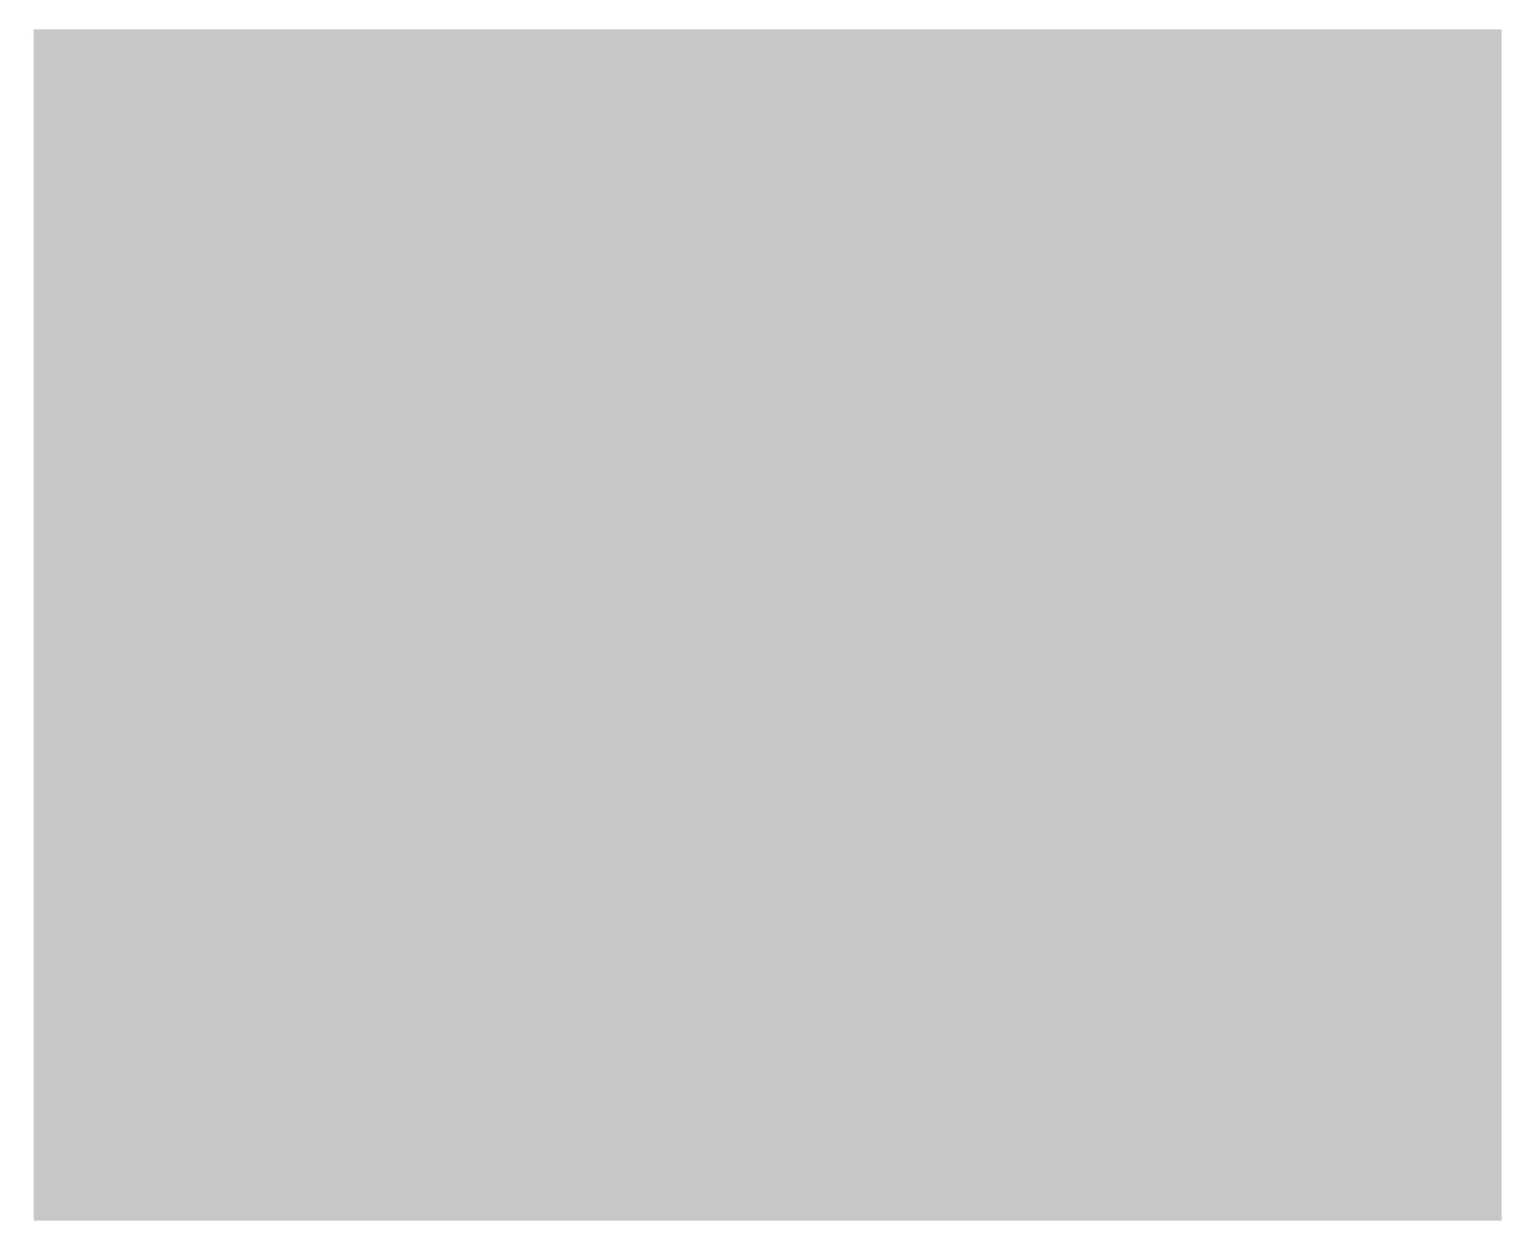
# Model space of a CAD drawing. Header units: inches. Extents: x 15.1 to 38.3, y 1.3 to 20.
import ezdxf

# ---------------------------------------------------------------- set-up
doc = ezdxf.new("R2010")
doc.units = ezdxf.units.IN
doc.header["$MEASUREMENT"] = 0

msp = doc.modelspace()

# ---------------------------------------------------------------- linework, layer by layer
for p, q in [((15.109, 19.892), (15.109, 19.892)), ((20.175, 15.042), (20.175, 15.042)), ((20.175, 15.042), (20.175, 15.042)), ((20.175, 15.042), (20.175, 15.042)), ((20.175, 15.042), (20.175, 15.042)), ((20.175, 15.042), (20.175, 15.042)), ((20.175, 15.042), (20.175, 15.042)), ((20.175, 15.042), (20.175, 15.042)), ((20.175, 15.042), (20.175, 15.042)), ((25.119, 15.042), (25.119, 15.042))]:
    msp.add_line(p, q)
at = {"const_width": 10, "elevation": 10}
for points in [[(20.175, 15.042), (20.175, 15.042), (20.175, 15.042), (20.175, 15.042)], [(20.175, 15.042), (33.34, 15.042), (33.34, 6.251), (20.175, 6.251)]]:
    msp.add_lwpolyline(points, close=True, dxfattribs=at)

doc.saveas('drawing.dxf')
